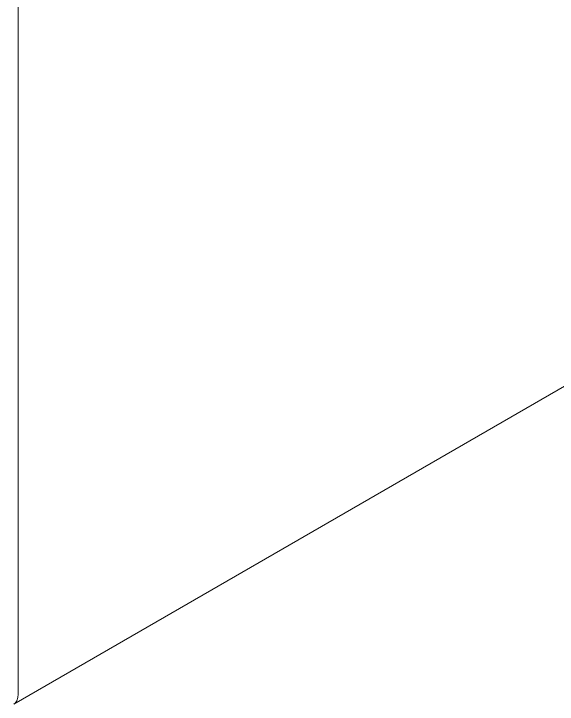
# Model space of a CAD drawing. Header units: inches. Extents: x 67578 to 72421, y -34894 to -31675.
# Drawn here: x 69765.13 to 69785.23, y -33431.72 to -33406.21 of the extents above; entities that cross this region are included whole.
import ezdxf

# ---------------------------------------------------------------- set-up
doc = ezdxf.new("R2010")
doc.units = ezdxf.units.IN
doc.header["$MEASUREMENT"] = 0

# ---------------------------------------------------------------- blocks, each defined once
blk = doc.blocks.new('ET200S')
at = {"lineweight": 0}
for p, q in [((108.621, -52.631), (108.621, 12.852)), ((108.518, -52.86), (130.226, -40.327)), ((108.591, -52.78), (108.615, -52.707)), ((108.615, -52.707), (108.621, -52.631)), ((108.518, -52.86), (108.547, -52.839)), ((108.547, -52.839), (108.591, -52.78))]:
    blk.add_line(p, q, dxfattribs=at)

msp = doc.modelspace()

# ---------------------------------------------------------------- block references
at = {"xscale": 1.59100124616462, "yscale": 1.59100124616462, "zscale": 1.59100124616462}
msp.add_blockref('ET200S', (69592.479, -33347.624), dxfattribs=at)

doc.saveas('drawing.dxf')
